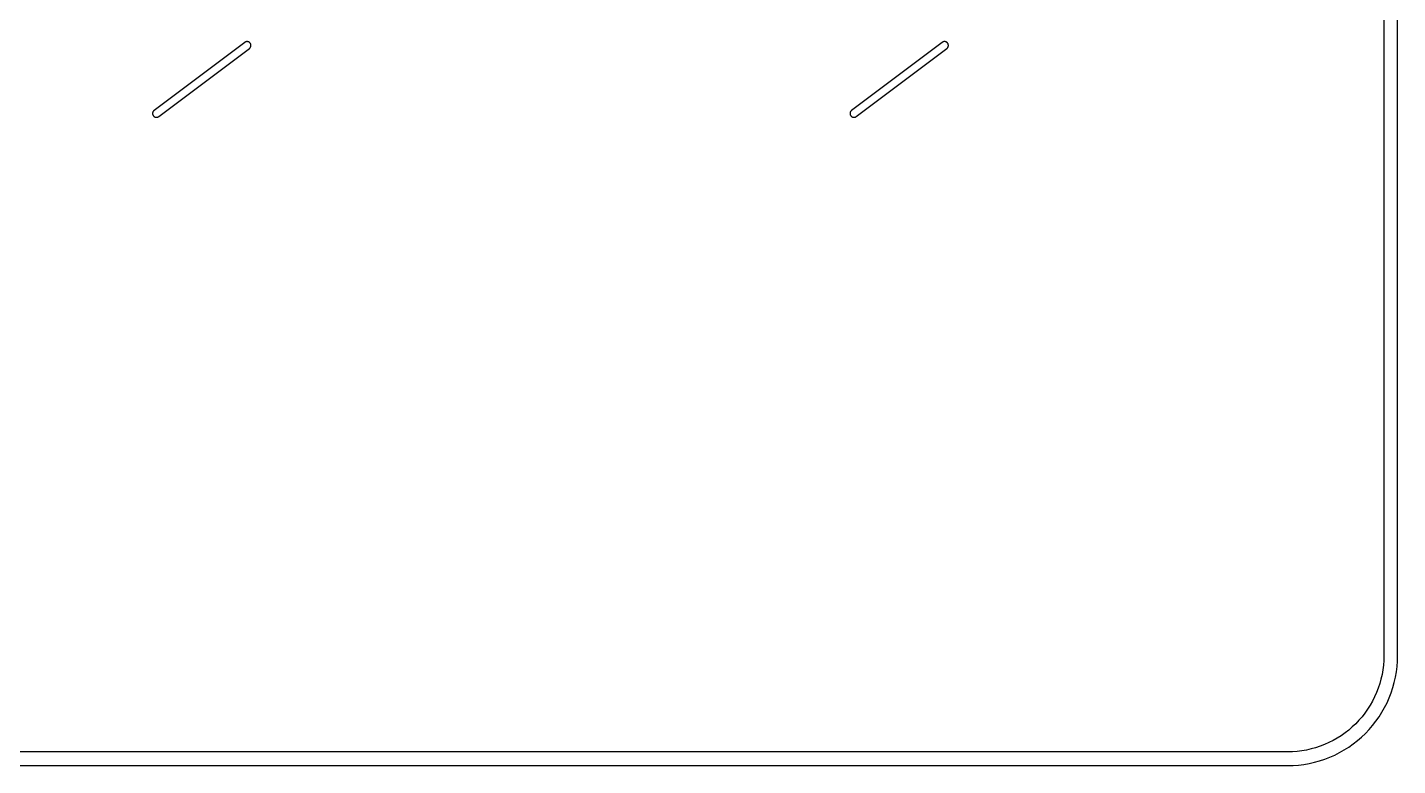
# Model space of a CAD drawing. Header units: metres. Extents: x 6 to 207, y 15 to 119.
# Drawn here: x 55.88 to 105.78, y 15.45 to 42.33 of the extents above; entities that cross this region are included whole.
import ezdxf

# ---------------------------------------------------------------- set-up
doc = ezdxf.new("R2010")
doc.units = ezdxf.units.M

msp = doc.modelspace()

# ---------------------------------------------------------------- linework, layer by layer
for p, q in [((105.28, 109.044), (105.28, 19.456)), ((105.78, 19.45), (105.78, 109.05)), ((63.7976, 41.7882), (60.4956, 39.3117)), ((60.6624, 39.0868), (63.9644, 41.5633)), ((63.8032, 41.7921), (63.7976, 41.7882)), ((63.809, 41.7958), (63.8032, 41.7921)), ((63.815, 41.7992), (63.809, 41.7958)), ((63.8211, 41.8023), (63.815, 41.7992)), ((63.8274, 41.8051), (63.8211, 41.8023)), ((63.8338, 41.8076), (63.8274, 41.8051)), ((63.8403, 41.8097), (63.8338, 41.8076)), ((63.847, 41.8116), (63.8403, 41.8097)), ((63.8537, 41.813), (63.847, 41.8116)), ((63.8604, 41.8142), (63.8537, 41.813)), ((63.8673, 41.8151), (63.8604, 41.8142)), ((63.8741, 41.8156), (63.8673, 41.8151)), ((63.881, 41.8157), (63.8741, 41.8156)), ((63.8879, 41.8156), (63.881, 41.8157)), ((63.8947, 41.8151), (63.8879, 41.8156)), ((63.9015, 41.8142), (63.8947, 41.8151)), ((63.9083, 41.813), (63.9015, 41.8142)), ((63.915, 41.8116), (63.9083, 41.813)), ((63.9216, 41.8097), (63.915, 41.8116)), ((63.9282, 41.8076), (63.9216, 41.8097)), ((63.9346, 41.8051), (63.9282, 41.8076)), ((63.9409, 41.8023), (63.9346, 41.8051)), ((63.947, 41.7992), (63.9409, 41.8023)), ((63.953, 41.7958), (63.947, 41.7992)), ((63.9588, 41.7921), (63.953, 41.7958)), ((63.9644, 41.7882), (63.9588, 41.7921)), ((63.9698, 41.784), (63.9644, 41.7882)), ((63.9644, 41.5633), (63.9698, 41.5675)), ((63.975, 41.7795), (63.9698, 41.784)), ((63.9698, 41.5675), (63.975, 41.572)), ((63.98, 41.7747), (63.975, 41.7795)), ((63.975, 41.572), (63.98, 41.5768)), ((63.9847, 41.7698), (63.98, 41.7747)), ((63.98, 41.5768), (63.9847, 41.5817)), ((63.9892, 41.7646), (63.9847, 41.7698)), ((63.9847, 41.5817), (63.9892, 41.5869)), ((63.9934, 41.7591), (63.9892, 41.7646)), ((63.9892, 41.5869), (63.9934, 41.5923)), ((63.9974, 41.7535), (63.9934, 41.7591)), ((63.9934, 41.5923), (63.9974, 41.598)), ((64.0011, 41.7477), (63.9974, 41.7535)), ((63.9974, 41.598), (64.0011, 41.6038)), ((64.0045, 41.7417), (64.0011, 41.7477)), ((64.0011, 41.6038), (64.0045, 41.6097)), ((64.0076, 41.7356), (64.0045, 41.7417)), ((64.0045, 41.6097), (64.0076, 41.6159)), ((64.0103, 41.7293), (64.0076, 41.7356)), ((64.0076, 41.6159), (64.0103, 41.6222)), ((64.0128, 41.7229), (64.0103, 41.7293)), ((64.0103, 41.6222), (64.0128, 41.6286)), ((64.015, 41.7164), (64.0128, 41.7229)), ((64.0128, 41.6286), (64.015, 41.6351)), ((64.0168, 41.7098), (64.015, 41.7164)), ((64.015, 41.6351), (64.0168, 41.6417)), ((64.0183, 41.703), (64.0168, 41.7098)), ((64.0168, 41.6417), (64.0183, 41.6484)), ((64.0195, 41.6963), (64.0183, 41.703)), ((64.0183, 41.6484), (64.0195, 41.6552)), ((64.0203, 41.6895), (64.0195, 41.6963)), ((64.0195, 41.6552), (64.0203, 41.662)), ((64.0208, 41.6826), (64.0203, 41.6895)), ((64.0203, 41.662), (64.0208, 41.6689)), ((64.021, 41.6757), (64.0208, 41.6826)), ((64.0208, 41.6689), (64.021, 41.6757)), ((89.1976, 41.7882), (85.8956, 39.3117)), ((86.0624, 39.0868), (89.3644, 41.5633)), ((89.2032, 41.7921), (89.1976, 41.7882)), ((89.209, 41.7958), (89.2032, 41.7921)), ((89.215, 41.7992), (89.209, 41.7958)), ((89.2211, 41.8023), (89.215, 41.7992)), ((89.2274, 41.8051), (89.2211, 41.8023)), ((89.2338, 41.8076), (89.2274, 41.8051)), ((89.2403, 41.8097), (89.2338, 41.8076)), ((89.247, 41.8116), (89.2403, 41.8097)), ((89.2537, 41.813), (89.247, 41.8116)), ((89.2604, 41.8142), (89.2537, 41.813)), ((89.2673, 41.8151), (89.2604, 41.8142)), ((89.2741, 41.8156), (89.2673, 41.8151)), ((89.281, 41.8157), (89.2741, 41.8156)), ((89.2879, 41.8156), (89.281, 41.8157)), ((89.2947, 41.8151), (89.2879, 41.8156)), ((89.3015, 41.8142), (89.2947, 41.8151)), ((89.3083, 41.813), (89.3015, 41.8142)), ((89.315, 41.8116), (89.3083, 41.813)), ((89.3216, 41.8097), (89.315, 41.8116)), ((89.3282, 41.8076), (89.3216, 41.8097)), ((89.3346, 41.8051), (89.3282, 41.8076)), ((89.3409, 41.8023), (89.3346, 41.8051)), ((89.347, 41.7992), (89.3409, 41.8023)), ((89.353, 41.7958), (89.347, 41.7992)), ((89.3588, 41.7921), (89.353, 41.7958)), ((89.3644, 41.7882), (89.3588, 41.7921)), ((89.3698, 41.784), (89.3644, 41.7882)), ((89.3644, 41.5633), (89.3698, 41.5675)), ((89.375, 41.7795), (89.3698, 41.784)), ((89.3698, 41.5675), (89.375, 41.572)), ((89.38, 41.7747), (89.375, 41.7795)), ((89.375, 41.572), (89.38, 41.5768)), ((89.3847, 41.7698), (89.38, 41.7747)), ((89.38, 41.5768), (89.3847, 41.5817)), ((89.3892, 41.7646), (89.3847, 41.7698)), ((89.3847, 41.5817), (89.3892, 41.5869)), ((89.3934, 41.7591), (89.3892, 41.7646)), ((89.3892, 41.5869), (89.3934, 41.5923)), ((89.3974, 41.7535), (89.3934, 41.7591)), ((89.3934, 41.5923), (89.3974, 41.598)), ((89.4011, 41.7477), (89.3974, 41.7535)), ((89.3974, 41.598), (89.4011, 41.6038)), ((89.4044, 41.7417), (89.4011, 41.7477)), ((89.4011, 41.6038), (89.4044, 41.6097)), ((89.4075, 41.7356), (89.4044, 41.7417)), ((89.4044, 41.6097), (89.4075, 41.6159)), ((89.4103, 41.7293), (89.4075, 41.7356)), ((89.4075, 41.6159), (89.4103, 41.6222)), ((89.4128, 41.7229), (89.4103, 41.7293)), ((89.4103, 41.6222), (89.4128, 41.6286)), ((89.415, 41.7164), (89.4128, 41.7229)), ((89.4128, 41.6286), (89.415, 41.6351)), ((89.4168, 41.7098), (89.415, 41.7164)), ((89.415, 41.6351), (89.4168, 41.6417)), ((89.4183, 41.703), (89.4168, 41.7098)), ((89.4168, 41.6417), (89.4183, 41.6484)), ((89.4195, 41.6963), (89.4183, 41.703)), ((89.4183, 41.6484), (89.4195, 41.6552)), ((89.4203, 41.6895), (89.4195, 41.6963)), ((89.4195, 41.6552), (89.4203, 41.662)), ((89.4208, 41.6826), (89.4203, 41.6895)), ((89.4203, 41.662), (89.4208, 41.6689)), ((89.421, 41.6757), (89.4208, 41.6826)), ((89.4208, 41.6689), (89.421, 41.6757)), ((60.4392, 39.2061), (60.439, 39.1992)), ((60.439, 39.1992), (60.4392, 39.1924)), ((60.4397, 39.213), (60.4392, 39.2061)), ((60.4392, 39.1924), (60.4397, 39.1855)), ((60.4405, 39.2198), (60.4397, 39.213)), ((60.4397, 39.1855), (60.4405, 39.1787)), ((60.4417, 39.2266), (60.4405, 39.2198)), ((60.4405, 39.1787), (60.4417, 39.1719)), ((60.4432, 39.2333), (60.4417, 39.2266)), ((60.4417, 39.1719), (60.4432, 39.1652)), ((60.445, 39.2399), (60.4432, 39.2333)), ((60.4432, 39.1652), (60.445, 39.1586)), ((60.4472, 39.2464), (60.445, 39.2399)), ((60.445, 39.1586), (60.4472, 39.1521)), ((60.4496, 39.2528), (60.4472, 39.2464)), ((60.4472, 39.1521), (60.4496, 39.1457)), ((60.4524, 39.2591), (60.4496, 39.2528)), ((60.4496, 39.1457), (60.4524, 39.1394)), ((60.4555, 39.2652), (60.4524, 39.2591)), ((60.4524, 39.1394), (60.4555, 39.1332)), ((60.4589, 39.2712), (60.4555, 39.2652)), ((60.4555, 39.1332), (60.4589, 39.1273)), ((60.4626, 39.277), (60.4589, 39.2712)), ((60.4589, 39.1273), (60.4626, 39.1215)), ((60.4665, 39.2826), (60.4626, 39.277)), ((60.4626, 39.1215), (60.4665, 39.1158)), ((60.4708, 39.2881), (60.4665, 39.2826)), ((60.4665, 39.1158), (60.4708, 39.1104)), ((60.4753, 39.2933), (60.4708, 39.2881)), ((60.4708, 39.1104), (60.4753, 39.1052)), ((60.48, 39.2982), (60.4753, 39.2933)), ((60.4753, 39.1052), (60.48, 39.1003)), ((60.485, 39.303), (60.48, 39.2982)), ((60.48, 39.1003), (60.485, 39.0955)), ((60.4902, 39.3075), (60.485, 39.303)), ((60.485, 39.0955), (60.4902, 39.091)), ((60.4956, 39.3117), (60.4902, 39.3075)), ((60.4902, 39.091), (60.4956, 39.0868)), ((60.4956, 39.0868), (60.5012, 39.0828)), ((60.5012, 39.0828), (60.507, 39.0792)), ((60.507, 39.0792), (60.513, 39.0758)), ((60.513, 39.0758), (60.5191, 39.0727)), ((60.5191, 39.0727), (60.5254, 39.0699)), ((60.5254, 39.0699), (60.5318, 39.0674)), ((60.5318, 39.0674), (60.5383, 39.0653)), ((60.5383, 39.0653), (60.545, 39.0634)), ((60.545, 39.0634), (60.5517, 39.0619)), ((60.5517, 39.0619), (60.5585, 39.0608)), ((60.5585, 39.0608), (60.5653, 39.0599)), ((60.5653, 39.0599), (60.5721, 39.0594)), ((60.5721, 39.0594), (60.579, 39.0592)), ((60.579, 39.0592), (60.5859, 39.0594)), ((60.5859, 39.0594), (60.5927, 39.0599)), ((60.5927, 39.0599), (60.5995, 39.0608)), ((60.5995, 39.0608), (60.6063, 39.0619)), ((60.6063, 39.0619), (60.613, 39.0634)), ((60.613, 39.0634), (60.6196, 39.0653)), ((60.6196, 39.0653), (60.6262, 39.0674)), ((60.6262, 39.0674), (60.6326, 39.0699)), ((60.6326, 39.0699), (60.6389, 39.0727)), ((60.6389, 39.0727), (60.645, 39.0758)), ((60.645, 39.0758), (60.651, 39.0792)), ((60.651, 39.0792), (60.6568, 39.0828)), ((60.6568, 39.0828), (60.6624, 39.0868)), ((85.8392, 39.2061), (85.839, 39.1992)), ((85.839, 39.1992), (85.8392, 39.1924)), ((85.8397, 39.213), (85.8392, 39.2061)), ((85.8392, 39.1924), (85.8397, 39.1855)), ((85.8405, 39.2198), (85.8397, 39.213)), ((85.8397, 39.1855), (85.8405, 39.1787)), ((85.8417, 39.2266), (85.8405, 39.2198)), ((85.8405, 39.1787), (85.8417, 39.1719)), ((85.8432, 39.2333), (85.8417, 39.2266)), ((85.8417, 39.1719), (85.8432, 39.1652)), ((85.845, 39.2399), (85.8432, 39.2333)), ((85.8432, 39.1652), (85.845, 39.1586)), ((85.8472, 39.2464), (85.845, 39.2399)), ((85.845, 39.1586), (85.8472, 39.1521)), ((85.8496, 39.2528), (85.8472, 39.2464)), ((85.8472, 39.1521), (85.8496, 39.1457)), ((85.8524, 39.2591), (85.8496, 39.2528)), ((85.8496, 39.1457), (85.8524, 39.1394)), ((85.8555, 39.2652), (85.8524, 39.2591)), ((85.8524, 39.1394), (85.8555, 39.1332)), ((85.8589, 39.2712), (85.8555, 39.2652)), ((85.8555, 39.1332), (85.8589, 39.1273)), ((85.8626, 39.277), (85.8589, 39.2712)), ((85.8589, 39.1273), (85.8626, 39.1215)), ((85.8665, 39.2826), (85.8626, 39.277)), ((85.8626, 39.1215), (85.8665, 39.1158)), ((85.8708, 39.2881), (85.8665, 39.2826)), ((85.8665, 39.1158), (85.8708, 39.1104)), ((85.8753, 39.2933), (85.8708, 39.2881)), ((85.8708, 39.1104), (85.8753, 39.1052)), ((85.88, 39.2982), (85.8753, 39.2933)), ((85.8753, 39.1052), (85.88, 39.1003)), ((85.885, 39.303), (85.88, 39.2982)), ((85.88, 39.1003), (85.885, 39.0955)), ((85.8902, 39.3075), (85.885, 39.303)), ((85.885, 39.0955), (85.8902, 39.091)), ((85.8956, 39.3117), (85.8902, 39.3075)), ((85.8902, 39.091), (85.8956, 39.0868)), ((85.8956, 39.0868), (85.9012, 39.0828)), ((85.9012, 39.0828), (85.907, 39.0792)), ((85.907, 39.0792), (85.913, 39.0758)), ((85.913, 39.0758), (85.9191, 39.0727)), ((85.9191, 39.0727), (85.9254, 39.0699)), ((85.9254, 39.0699), (85.9318, 39.0674)), ((85.9318, 39.0674), (85.9383, 39.0653)), ((85.9383, 39.0653), (85.945, 39.0634)), ((85.945, 39.0634), (85.9517, 39.0619)), ((85.9517, 39.0619), (85.9585, 39.0608)), ((85.9585, 39.0608), (85.9653, 39.0599)), ((85.9653, 39.0599), (85.9721, 39.0594)), ((85.9721, 39.0594), (85.979, 39.0592)), ((85.979, 39.0592), (85.9859, 39.0594)), ((85.9859, 39.0594), (85.9927, 39.0599)), ((85.9927, 39.0599), (85.9995, 39.0608)), ((85.9995, 39.0608), (86.0063, 39.0619)), ((86.0063, 39.0619), (86.013, 39.0634)), ((86.013, 39.0634), (86.0196, 39.0653)), ((86.0196, 39.0653), (86.0262, 39.0674)), ((86.0262, 39.0674), (86.0326, 39.0699)), ((86.0326, 39.0699), (86.0388, 39.0727)), ((86.0388, 39.0727), (86.045, 39.0758)), ((86.045, 39.0758), (86.051, 39.0792)), ((86.051, 39.0792), (86.0568, 39.0828)), ((86.0568, 39.0828), (86.0624, 39.0868)), ((105.263, 19.1071), (105.242, 18.9362)), ((105.276, 19.2783), (105.263, 19.1071)), ((105.28, 19.456), (105.276, 19.2783)), ((105.737, 18.8631), (105.761, 19.0579)), ((105.761, 19.0579), (105.775, 19.2537)), ((105.775, 19.2537), (105.78, 19.45)), ((105.175, 18.5996), (105.129, 18.434)), ((105.213, 18.7674), (105.175, 18.5996)), ((105.242, 18.9362), (105.213, 18.7674)), ((105.608, 18.2888), (105.66, 18.4781)), ((105.66, 18.4781), (105.703, 18.6696)), ((105.703, 18.6696), (105.737, 18.8631)), ((105.013, 18.1107), (104.944, 17.9537)), ((105.075, 18.2709), (105.013, 18.1107)), ((105.129, 18.434), (105.075, 18.2709)), ((105.476, 17.9193), (105.546, 18.1024)), ((105.546, 18.1024), (105.608, 18.2888)), ((104.69, 17.5056), (104.591, 17.3651)), ((104.782, 17.6506), (104.69, 17.5056)), ((104.867, 17.8002), (104.782, 17.6506)), ((104.944, 17.9537), (104.867, 17.8002)), ((105.211, 17.3936), (105.308, 17.5644)), ((105.308, 17.5644), (105.396, 17.7398)), ((105.396, 17.7398), (105.476, 17.9193)), ((104.255, 16.9753), (104.13, 16.8567)), ((104.373, 17.0995), (104.255, 16.9753)), ((104.486, 17.2299), (104.373, 17.0995)), ((104.591, 17.3651), (104.486, 17.2299)), ((104.872, 16.9124), (104.993, 17.0672)), ((104.993, 17.0672), (105.106, 17.2277)), ((105.106, 17.2277), (105.211, 17.3936)), ((103.724, 16.5399), (103.579, 16.4481)), ((103.865, 16.639), (103.724, 16.5399)), ((104, 16.7446), (103.865, 16.639)), ((104.13, 16.8567), (104, 16.7446)), ((104.318, 16.3579), (104.466, 16.4862)), ((104.466, 16.4862), (104.608, 16.6216)), ((104.608, 16.6216), (104.744, 16.7637)), ((104.744, 16.7637), (104.872, 16.9124)), ((102.294, 15.9881), (102.123, 15.967)), ((102.463, 16.0174), (102.294, 15.9881)), ((102.63, 16.055), (102.463, 16.0174)), ((102.796, 16.1009), (102.63, 16.055)), ((102.959, 16.1547), (102.796, 16.1009)), ((103.119, 16.2165), (102.959, 16.1547)), ((103.276, 16.2862), (103.119, 16.2165)), ((103.43, 16.3633), (103.276, 16.2862)), ((103.579, 16.4481), (103.43, 16.3633)), ((103.666, 15.9223), (103.836, 16.0191)), ((103.836, 16.0191), (104.002, 16.1241)), ((104.002, 16.1241), (104.163, 16.2372)), ((104.163, 16.2372), (104.318, 16.3579)), ((101.774, 15.95), (9.986, 15.95)), ((101.952, 15.9543), (101.774, 15.95)), ((102.123, 15.967), (101.952, 15.9543)), ((101.976, 15.4548), (102.172, 15.4693)), ((102.172, 15.4693), (102.367, 15.4933)), ((102.367, 15.4933), (102.56, 15.5269)), ((102.56, 15.5269), (102.752, 15.5699)), ((102.752, 15.5699), (102.941, 15.6222)), ((102.941, 15.6222), (103.128, 15.6838)), ((103.128, 15.6838), (103.311, 15.7545)), ((103.311, 15.7545), (103.49, 15.834)), ((103.49, 15.834), (103.666, 15.9223)), ((9.98, 15.45), (101.78, 15.45)), ((101.78, 15.45), (101.976, 15.4548))]:
    msp.add_line(p, q)

doc.saveas('drawing.dxf')
